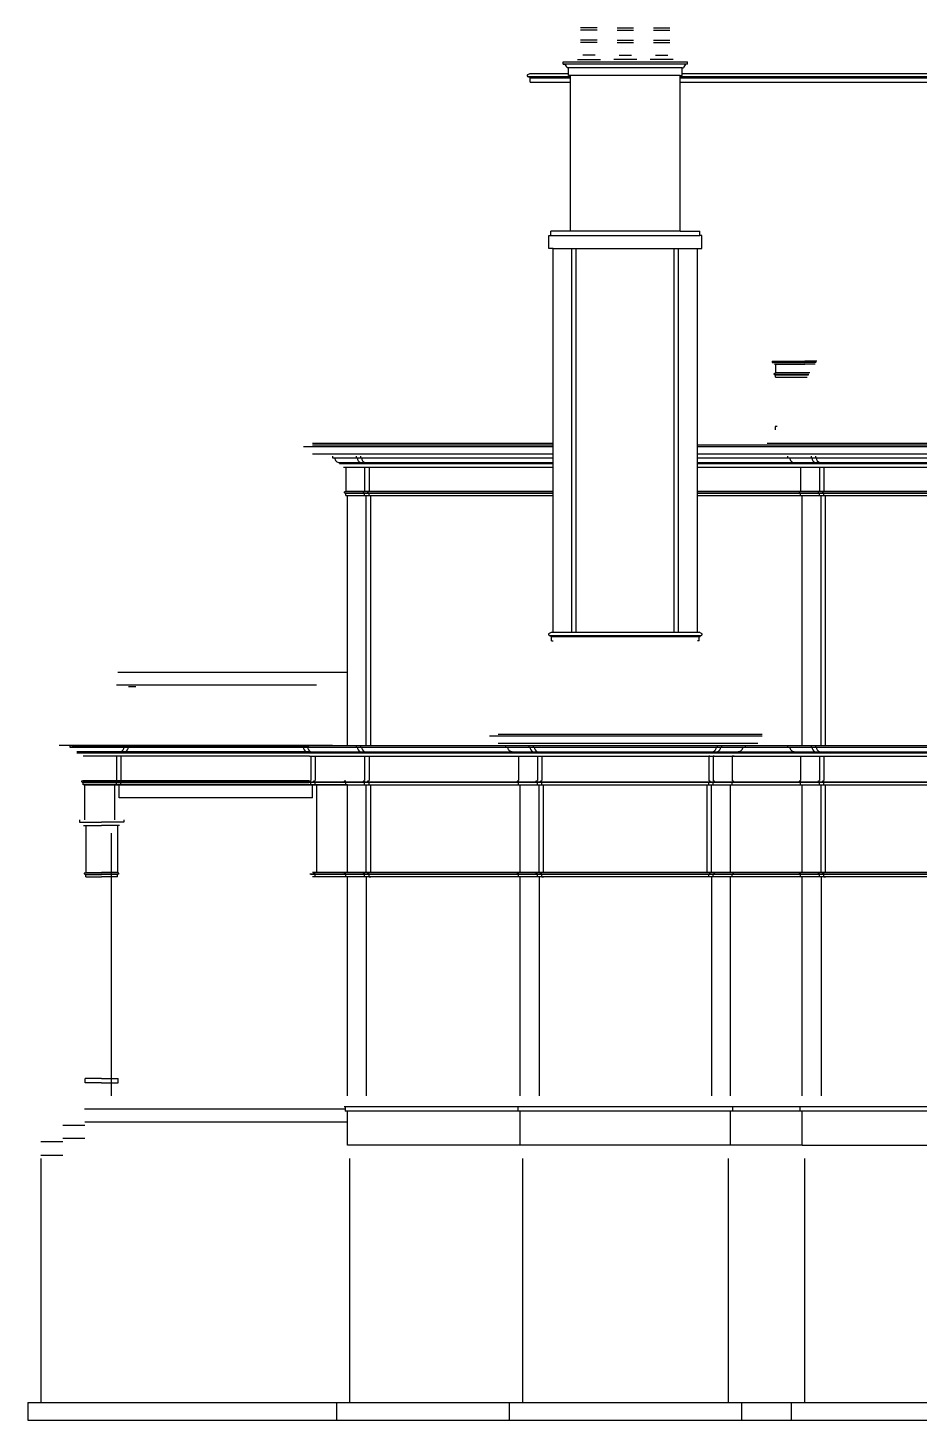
# Model space of a CAD drawing. Header units: metres. Extents: x 19367 to 20494, y -106 to 577.
# Drawn here: x 19367 to 19774, y -106 to 530 of the extents above; entities that cross this region are included whole.
import ezdxf

# ---------------------------------------------------------------- set-up
doc = ezdxf.new("R2010")
doc.units = ezdxf.units.M

msp = doc.modelspace()

# ---------------------------------------------------------------- linework, layer by layer
for p, q in [((19627.36, 529.57), (19619.79, 529.57)), ((19627.36, 528.57), (19619.79, 528.57)), ((19636.39, 529.57), (19643.96, 529.57)), ((19636.39, 528.57), (19643.96, 528.57)), ((19652.99, 529.57), (19660.56, 529.57)), ((19652.99, 528.57), (19660.56, 528.57)), ((19627.36, 523.95), (19619.79, 523.95)), ((19627.36, 522.95), (19619.79, 522.95)), ((19636.39, 523.95), (19643.96, 523.95)), ((19636.39, 522.95), (19643.96, 522.95)), ((19652.99, 523.95), (19660.56, 523.95)), ((19652.99, 522.95), (19660.56, 522.95)), ((19618.29, 515.07), (19628.86, 515.07)), ((19626.36, 517.07), (19620.79, 517.07)), ((19645.46, 515.07), (19634.89, 515.07)), ((19637.39, 517.07), (19642.96, 517.07)), ((19662.06, 515.07), (19651.49, 515.07)), ((19653.99, 517.07), (19659.56, 517.07)), ((19595.65, 508.26), (19596.75, 508.81)), ((19596.75, 508.81), (19614.18, 508.81)), ((19611.78, 513.07), (19611.78, 514.07)), ((19611.78, 514.07), (19668.58, 514.07)), ((19667.98, 513.07), (19611.78, 513.07)), ((19611.78, 513.07), (19611.78, 513.07)), ((19611.78, 513.07), (19612.38, 513.07)), ((19666.18, 511.27), (19613.58, 511.27)), ((19614.18, 511.27), (19613.58, 511.27)), ((19614.18, 507.86), (19614.18, 511.27)), ((19666.18, 511.27), (19666.78, 511.27)), ((19666.18, 507.86), (19666.18, 511.27)), ((19666.18, 508.81), (19920.76, 508.81)), ((19668.58, 513.07), (19667.98, 513.07)), ((19668.58, 513.07), (19668.58, 514.07)), ((19668.58, 513.07), (19668.58, 513.07)), ((19595.87, 507.31), (19615.18, 507.31)), ((19596.75, 506.81), (19596.37, 506.81)), ((19596.75, 504.81), (19596.75, 506.81)), ((19596.75, 506.81), (19615.18, 506.81)), ((19596.75, 504.81), (19615.18, 504.81)), ((19615.18, 507.86), (19614.18, 507.86)), ((19665.18, 507.86), (19615.18, 507.86)), ((19615.18, 436.81), (19615.18, 507.86)), ((19665.18, 436.81), (19665.18, 507.86)), ((19665.18, 507.86), (19666.18, 507.86)), ((19665.18, 507.31), (19920.76, 507.31)), ((19665.18, 506.81), (19920.76, 506.81)), ((19665.18, 504.81), (19920.76, 504.81)), ((19605.18, 428.81), (19605.18, 434.81)), ((19605.18, 434.81), (19606.18, 434.81)), ((19606.18, 434.81), (19606.18, 436.81)), ((19615.18, 436.81), (19606.18, 436.81)), ((19606.18, 434.81), (19674.18, 434.81)), ((19665.18, 436.81), (19615.18, 436.81)), ((19665.18, 436.81), (19674.18, 436.81)), ((19674.18, 434.81), (19674.18, 436.81)), ((19675.18, 434.81), (19674.18, 434.81)), ((19675.18, 428.81), (19675.18, 434.81)), ((19607.18, 428.81), (19605.18, 428.81)), ((19607.17, 253.72), (19607.21, 428.81)), ((19607.18, 428.81), (19673.18, 428.81)), ((19615.8, 253.72), (19615.8, 428.81)), ((19617.8, 253.72), (19617.8, 428.81)), ((19662.55, 253.72), (19662.55, 428.81)), ((19664.55, 253.72), (19664.55, 428.81)), ((19673.18, 253.72), (19673.15, 428.81)), ((19673.18, 428.81), (19675.18, 428.81)), ((19707.33, 377.37), (19707.33, 376.87)), ((19707.33, 377.37), (19709.77, 377.37)), ((19707.33, 376.87), (19722.14, 376.87)), ((19708.27, 376.06), (19708.77, 376.06)), ((19708.77, 376.06), (19722.14, 376.06)), ((19708.77, 376.06), (19708.77, 372.06)), ((19709.77, 377.37), (19722.14, 377.37)), ((19727.65, 377.37), (19722.14, 377.37)), ((19727.35, 376.87), (19722.14, 376.87)), ((19726.86, 376.06), (19722.14, 376.06)), ((19708.22, 371.78), (19708.77, 372.06)), ((19723.97, 371.31), (19708.33, 371.31)), ((19708.77, 371.06), (19708.58, 371.06)), ((19724.42, 372.06), (19708.77, 372.06)), ((19708.77, 370.06), (19708.77, 371.06)), ((19723.81, 371.06), (19708.77, 371.06)), ((19708.77, 370.06), (19709.14, 370.06)), ((19709.14, 370.06), (19723.2, 370.06)), ((19709.51, 347.56), (19708.6, 347.56)), ((19708.6, 347.56), (19708.6, 346.06)), ((19607.19, 338.31), (19493.25, 338.31)), ((19497.25, 340.06), (19607.19, 340.06)), ((19607.19, 339.06), (19497.25, 339.06)), ((19705, 339.06), (19673.16, 339.06)), ((19705, 338.31), (19673.16, 338.31)), ((19803.08, 338.31), (19701, 338.31)), ((19705, 340.06), (19807.58, 340.06)), ((19902.08, 339.06), (19705, 339.06)), ((19607.19, 334.92), (19497.25, 334.92)), ((19506.5, 334.06), (19506.5, 333.31)), ((19506.5, 333.31), (19507.5, 333.31)), ((19507.5, 333.31), (19607.19, 333.31)), ((19509.62, 331.18), (19607.19, 331.18)), ((19509.62, 330.68), (19607.19, 330.68)), ((19509.63, 331.18), (19509.63, 330.68)), ((19517.25, 334.06), (19517.25, 333.31)), ((19517.25, 333.31), (19517.75, 333.31)), ((19519.25, 334.06), (19519.25, 333.31)), ((19519.25, 333.31), (19519.75, 333.31)), ((19519.25, 331.18), (19519.25, 330.68)), ((19521.25, 331.18), (19521.25, 330.68)), ((19807.58, 334.92), (19673.17, 334.92)), ((19673.17, 333.31), (19817.83, 333.31)), ((19673.17, 331.18), (19819.96, 331.18)), ((19673.17, 330.68), (19820.03, 330.68)), ((19805.08, 334.92), (19705, 334.92)), ((19714.25, 334.06), (19714.25, 333.31)), ((19714.25, 333.31), (19715.25, 333.31)), ((19717.38, 331.18), (19717.38, 330.68)), ((19725, 334.06), (19725, 333.31)), ((19725, 333.31), (19725.5, 333.31)), ((19727, 334.06), (19727, 333.31)), ((19727, 333.31), (19727.5, 333.31)), ((19727, 331.18), (19727, 330.68)), ((19729, 331.18), (19729, 330.68)), ((19511.5, 329.06), (19512.5, 329.06)), ((19512.5, 329.06), (19512.5, 318.06)), ((19512.5, 329.06), (19607.19, 329.06)), ((19521.12, 329.06), (19521.12, 318.06)), ((19523.12, 329.06), (19523.12, 318.06)), ((19673.17, 329.06), (19822.84, 329.06)), ((19719.25, 329.06), (19720.25, 329.06)), ((19720.25, 329.06), (19720.25, 318.06)), ((19728.88, 329.06), (19728.88, 318.06)), ((19730.88, 329.06), (19730.88, 318.06)), ((19511.95, 317.78), (19512.5, 318.06)), ((19512.5, 318.06), (19607.18, 318.06)), ((19520.58, 317.78), (19521.12, 318.06)), ((19522.58, 317.78), (19523.12, 318.06)), ((19673.17, 318.06), (19822.83, 318.06)), ((19719.7, 317.78), (19720.25, 318.06)), ((19719.71, 317.78), (19720.25, 318.06)), ((19728.33, 317.78), (19728.88, 318.06)), ((19730.33, 317.78), (19730.88, 318.06)), ((19512.06, 317.31), (19607.18, 317.31)), ((19512.5, 317.06), (19512.31, 317.06)), ((19607.18, 317.06), (19512.31, 317.06)), ((19512.5, 316.06), (19512.5, 317.06)), ((19512.5, 316.06), (19513.25, 316.06)), ((19512.5, 316.06), (19607.18, 316.06)), ((19513.25, 202.06), (19513.25, 316.06)), ((19521.12, 316.06), (19521.12, 317.06)), ((19521.88, 202.06), (19521.88, 316.06)), ((19523.12, 316.06), (19523.12, 317.06)), ((19523.88, 202.06), (19523.88, 316.06)), ((19673.17, 317.31), (19822.41, 317.31)), ((19822.84, 317.06), (19673.17, 317.06)), ((19673.17, 316.06), (19902.08, 316.06)), ((19720.25, 316.06), (19720.25, 317.06)), ((19721, 202.06), (19721, 316.06)), ((19728.88, 316.06), (19728.88, 317.06)), ((19729.63, 202.06), (19729.63, 316.06)), ((19730.88, 316.06), (19730.88, 317.06)), ((19731.63, 202.06), (19731.63, 316.06)), ((19605.33, 253.17), (19606.42, 253.72)), ((19605.58, 252.22), (19674.77, 252.22)), ((19606.42, 251.72), (19606.05, 251.72)), ((19606.42, 253.72), (19673.93, 253.72)), ((19606.42, 249.72), (19606.42, 251.72)), ((19606.42, 251.72), (19673.93, 251.72)), ((19606.42, 249.72), (19607.17, 249.72)), ((19673.93, 249.72), (19673.18, 249.72)), ((19675.02, 253.17), (19673.93, 253.72)), ((19673.93, 251.72), (19674.3, 251.72)), ((19673.93, 249.72), (19673.93, 251.72)), ((19513.25, 235.26), (19408.34, 235.26, -0.34)), ((19407.76, 229.76, -0.4), (19499.12, 229.76, 1.76)), ((19413.11, 229.76, 15.3), (19420.11, 229.76, 15.3)), ((19416.61, 228.76, 41.13), (19413.33, 228.76, 41.21)), ((19702.68, 206.31), (19578.17, 206.31)), ((19702.68, 207.06), (19582.18, 207.06)), ((19387.61, 202.06, 8.14), (19381.61, 202.06, 8)), ((19386.51, 202.06), (19506.5, 202.06)), ((19506.5, 202.06), (19386.51, 202.06)), ((19386.51, 202.06), (19386.51, 201.31)), ((19386.51, 201.31), (19387.51, 201.31)), ((19387.51, 201.31), (19902.08, 201.31)), ((19495.59, 201.31), (19387.51, 201.31)), ((19389.61, 202.06, 9.83), (19389.61, 202.06, 9.83)), ((19395.61, 202.06, 9.97), (19389.61, 202.06, 9.83)), ((19495.59, 199.19), (19389.64, 199.18)), ((19389.64, 199.18), (19902.08, 199.18)), ((19495.59, 198.69), (19389.7, 198.68)), ((19389.71, 198.68), (19902.08, 198.68)), ((19496, 197.06), (19392.51, 197.06)), ((19407.76, 197.06), (19407.76, 186.06)), ((19408.26, 197.06), (19407.76, 197.06)), ((19409.64, 199.18), (19409.64, 198.68)), ((19409.76, 197.06), (19409.76, 186.06)), ((19410.26, 197.06), (19409.76, 197.06)), ((19411.64, 199.18), (19411.64, 198.68)), ((19492.62, 202.06), (19492.62, 201.31)), ((19494.62, 202.06), (19494.62, 201.31)), ((19494.62, 199.18), (19494.62, 198.68)), ((19496, 197.06), (19902.08, 197.06)), ((19496, 197.06), (19496.5, 197.06)), ((19496.5, 197.06), (19496.5, 186.06)), ((19496.62, 199.18), (19496.62, 198.68)), ((19498, 197.06), (19498.5, 197.06)), ((19498.5, 197.06), (19498.5, 186.06)), ((19506.5, 202.06), (19714.25, 202.06)), ((19517.25, 202.06), (19517.25, 201.31)), ((19519.25, 202.06), (19519.25, 201.31)), ((19519.25, 199.18), (19519.25, 198.68)), ((19520.63, 197.06), (19521.13, 197.06)), ((19521.13, 197.06), (19521.13, 186.06)), ((19521.25, 199.18), (19521.25, 198.68)), ((19522.63, 197.06), (19523.13, 197.06)), ((19523.13, 197.06), (19523.13, 186.06)), ((19700.68, 202.92), (19582.18, 202.92)), ((19585.43, 202.06), (19585.43, 201.31)), ((19588.55, 199.18), (19588.55, 198.68)), ((19590.43, 197.06), (19591.43, 197.06)), ((19591.43, 197.06), (19591.43, 186.06)), ((19596.17, 202.06), (19596.17, 201.31)), ((19598.17, 202.06), (19598.17, 201.31)), ((19598.17, 199.18), (19598.17, 198.68)), ((19599.55, 197.06), (19600.05, 197.06)), ((19600.05, 197.06), (19600.05, 186.06)), ((19600.17, 199.18), (19600.17, 198.68)), ((19601.55, 197.06), (19602.05, 197.06)), ((19602.05, 197.06), (19602.05, 186.06)), ((19678.3, 197.06), (19678.3, 186.06)), ((19678.8, 197.06), (19678.3, 197.06)), ((19680.18, 199.18), (19680.18, 198.68)), ((19680.3, 197.06), (19680.3, 186.06)), ((19680.8, 197.06), (19680.3, 197.06)), ((19682.18, 202.06), (19682.18, 201.31)), ((19682.18, 199.18), (19682.18, 198.68)), ((19684.18, 202.06), (19684.18, 201.31)), ((19688.93, 197.06), (19688.93, 186.06)), ((19689.93, 197.06), (19688.93, 197.06)), ((19691.8, 199.18), (19691.8, 198.68)), ((19694.93, 202.06), (19694.93, 201.31)), ((19714.25, 202.06), (19902.08, 202.06)), ((19714.25, 202.06), (19714.25, 201.31)), ((19717.38, 199.18), (19717.38, 198.68)), ((19719.25, 197.06), (19720.25, 197.06)), ((19720.25, 197.06), (19720.25, 186.06)), ((19725, 202.06), (19725, 201.31)), ((19727, 202.06), (19727, 201.31)), ((19727, 199.18), (19727, 198.68)), ((19728.38, 197.06), (19728.88, 197.06)), ((19728.88, 197.06), (19728.88, 186.06)), ((19729, 199.18), (19729, 198.68)), ((19730.38, 197.06), (19730.88, 197.06)), ((19730.88, 197.06), (19730.88, 186.06)), ((19391.96, 185.78), (19392.51, 186.06)), ((19392.09, 185.31), (19495.59, 185.31)), ((19902.08, 185.06), (19392.32, 185.06)), ((19392.41, 185.06), (19495.59, 185.06)), ((19392.51, 186.06), (19495.59, 186.06)), ((19902.08, 185.31), (19392.51, 185.31)), ((19392.51, 184.06), (19392.51, 185.06)), ((19408.31, 185.78), (19407.76, 186.06)), ((19407.76, 184.06), (19407.76, 185.06)), ((19410.31, 185.78), (19409.76, 186.06)), ((19409.76, 184.06), (19409.76, 185.06)), ((19495.95, 185.78), (19496.5, 186.06)), ((19496.5, 184.06), (19496.5, 185.06)), ((19497.95, 185.78), (19498.5, 186.06)), ((19498.5, 184.06), (19498.5, 185.06)), ((19511.95, 185.78), (19512.5, 186.06)), ((19512.5, 184.06), (19512.5, 185.06)), ((19520.58, 185.78), (19521.13, 186.06)), ((19521.13, 184.06), (19521.13, 185.06)), ((19522.58, 185.78), (19523.13, 186.06)), ((19523.13, 184.06), (19523.13, 185.06)), ((19590.88, 185.78), (19591.43, 186.06)), ((19591.43, 184.06), (19591.43, 185.06)), ((19599.5, 185.78), (19600.05, 186.06)), ((19600.05, 184.06), (19600.05, 185.06)), ((19601.5, 185.78), (19602.05, 186.06)), ((19602.05, 184.06), (19602.05, 185.06)), ((19678.85, 185.78), (19678.3, 186.06)), ((19678.3, 184.06), (19678.3, 185.06)), ((19680.85, 185.78), (19680.3, 186.06)), ((19680.3, 184.06), (19680.3, 185.06)), ((19689.47, 185.78), (19688.93, 186.06)), ((19688.93, 184.06), (19688.93, 185.06)), ((19719.71, 185.78), (19720.25, 186.06)), ((19720.25, 184.06), (19720.25, 185.06)), ((19728.33, 185.78), (19728.88, 186.06)), ((19728.88, 184.06), (19728.88, 185.06)), ((19730.33, 185.78), (19730.88, 186.06)), ((19730.88, 184.06), (19730.88, 185.06)), ((19513.25, 184.06), (19392.51, 184.06)), ((19393.26, 184.06), (19513.25, 184.06)), ((19393.26, 168.06), (19393.26, 184.06)), ((19407.01, 168.06), (19407.01, 184.06)), ((19409.01, 178.05), (19409.01, 184.06)), ((19497.25, 178.06), (19409.01, 178.05)), ((19497.25, 178.05), (19497.25, 184.06)), ((19499.25, 144.06), (19499.25, 184.06)), ((19513.25, 184.06), (19902.08, 184.06)), ((19513.25, 144.06), (19513.25, 184.06)), ((19521.88, 144.06), (19521.88, 184.06)), ((19523.88, 144.06), (19523.88, 184.06)), ((19592.18, 144.06), (19592.18, 184.06)), ((19600.8, 144.06), (19600.8, 184.06)), ((19602.8, 144.06), (19602.8, 184.06)), ((19677.55, 144.06), (19677.55, 184.06)), ((19679.55, 144.06), (19679.55, 184.06)), ((19688.18, 144.06), (19688.18, 184.06)), ((19721, 144.06), (19721, 184.06)), ((19729.63, 144.06), (19729.63, 184.06)), ((19731.63, 144.06), (19731.63, 184.06)), ((19390.83, 168.06, -17.71), (19390.83, 167.06, -17.71)), ((19390.83, 167.06, -17.71), (19400.96, 167.06, -17.71)), ((19392.71, 165.43, -17.71), (19393.71, 165.43, -17.71)), ((19393.71, 165.43, -17.71), (19393.71, 144.05, 17.37)), ((19393.71, 165.43, -17.71), (19400.96, 165.43, -17.71)), ((19411.08, 167.06, -17.71), (19400.96, 167.06, -17.71)), ((19408.21, 165.43, -17.71), (19400.96, 165.43, -17.71)), ((19408.21, 165.43, -17.71), (19408.21, 144.05, 17.37)), ((19409.21, 165.43, -17.71), (19408.21, 165.43, -17.71)), ((19411.08, 168.06, -17.71), (19411.08, 167.06, -17.71)), ((19405.29, 162.06), (19405.29, 42.06)), ((19393.16, 143.78, 17.37), (19393.71, 144.05, 17.37)), ((19393.27, 143.3, 17.37), (19400.96, 143.3, 17.37)), ((19393.71, 143.05, 17.37), (19393.52, 143.05, 17.37)), ((19393.71, 144.05, 17.37), (19400.96, 144.05, 17.37)), ((19393.71, 142.05, 17.37), (19393.71, 143.05, 17.37)), ((19393.71, 143.05, 17.37), (19400.96, 143.05, 17.37)), ((19393.71, 142.05, 17.37), (19394.46, 142.05, 17.37)), ((19394.46, 142.05, 17.37), (19400.96, 142.05, 17.37)), ((19408.21, 144.05, 17.37), (19400.96, 144.05, 17.37)), ((19408.64, 143.3, 17.37), (19400.96, 143.3, 17.37)), ((19408.21, 143.05, 17.37), (19400.96, 143.05, 17.37)), ((19407.46, 142.05, 17.37), (19400.96, 142.05, 17.37)), ((19408.21, 142.05, 17.37), (19407.46, 142.05, 17.37)), ((19408.75, 143.78, 17.37), (19408.21, 144.05, 17.37)), ((19408.21, 143.05, 17.37), (19408.39, 143.05, 17.37)), ((19408.21, 142.05, 17.37), (19408.21, 143.05, 17.37)), ((19512.09, 143.31), (19496.1, 143.31)), ((19512.31, 143.06), (19496.5, 143.06)), ((19513.75, 144.06), (19497.25, 144.06)), ((19513.25, 142.06), (19497.25, 142.06)), ((19497.95, 143.78), (19498.5, 144.06)), ((19498.5, 143.06), (19498.31, 143.06)), ((19498.5, 142.06), (19498.5, 143.06)), ((19511.95, 143.78), (19512.5, 144.06)), ((19822.42, 143.31), (19512.09, 143.31, 0.09)), ((19512.5, 143.06), (19512.31, 143.06)), ((19822.84, 143.06), (19512.5, 143.06)), ((19512.5, 142.06), (19512.5, 143.06)), ((19822.84, 142.06), (19513.25, 142.06)), ((19513.25, 42.06), (19513.25, 142.06)), ((19720.25, 144.06), (19513.75, 144.06, -0.06)), ((19520.58, 143.78), (19521.13, 144.06)), ((19521.13, 143.06), (19520.94, 143.06)), ((19521.13, 142.06), (19521.13, 143.06)), ((19521.88, 142.06), (19521.88, 42.06)), ((19522.58, 143.78), (19523.13, 144.06)), ((19523.13, 143.06), (19522.94, 143.06)), ((19523.13, 142.06), (19523.13, 143.06)), ((19523.13, 142.06), (19523.88, 142.06)), ((19590.88, 143.78), (19591.43, 144.06)), ((19591.43, 143.06), (19591.24, 143.06)), ((19591.43, 142.06), (19591.43, 143.06)), ((19592.18, 42.06), (19592.18, 142.06)), ((19599.5, 143.78), (19600.05, 144.06)), ((19600.05, 143.06), (19599.86, 143.06)), ((19600.05, 142.06), (19600.05, 143.06)), ((19600.8, 142.06), (19600.8, 42.06)), ((19601.5, 143.78), (19602.05, 144.06)), ((19602.05, 143.06), (19601.86, 143.06)), ((19602.05, 142.06), (19602.05, 143.06)), ((19602.05, 142.06), (19602.8, 142.06)), ((19678.3, 142.06), (19677.55, 142.06)), ((19678.85, 143.78), (19678.3, 144.06)), ((19678.3, 142.06), (19678.3, 143.06)), ((19678.3, 143.06), (19678.49, 143.06)), ((19679.55, 142.06), (19679.55, 42.06)), ((19680.85, 143.78), (19680.3, 144.06)), ((19680.3, 142.06), (19680.3, 143.06)), ((19680.3, 143.06), (19680.49, 143.06)), ((19688.18, 42.06), (19688.18, 142.06)), ((19689.47, 143.78), (19688.93, 144.06)), ((19688.93, 143.06), (19689.11, 143.06)), ((19688.93, 142.06), (19688.93, 143.06)), ((19719.71, 143.78), (19720.25, 144.06)), ((19720.25, 143.06), (19720.07, 143.06)), ((19860.04, 144.06), (19720.25, 144.06)), ((19720.25, 142.06), (19720.25, 143.06)), ((19721, 42.06), (19721, 142.06)), ((19728.33, 143.78), (19728.88, 144.06)), ((19728.88, 143.06), (19728.69, 143.06)), ((19728.88, 142.06), (19728.88, 143.06)), ((19729.63, 142.06), (19729.63, 42.06)), ((19730.33, 143.78), (19730.88, 144.06)), ((19730.88, 143.06), (19730.69, 143.06)), ((19730.88, 142.06), (19730.88, 143.06)), ((19730.88, 142.06), (19731.63, 142.06)), ((19394.46, 50.06, 18.27), (19393.42, 50.06, 18.27)), ((19393.42, 48.06, 18.27), (19393.42, 50.06, 18.27)), ((19400.96, 48.06, 18.27), (19393.42, 48.06, 18.27)), ((19400.96, 50.06, 18.27), (19394.46, 50.06, 18.27)), ((19400.96, 50.06, 18.27), (19407.46, 50.06, 18.27)), ((19400.96, 48.06, 18.27), (19408.5, 48.06, 18.27)), ((19407.46, 50.06, 18.27), (19408.5, 50.06, 18.27)), ((19408.5, 48.06, 18.27), (19408.5, 50.06, 18.27)), ((19512.21, 36.06), (19393.24, 36.06)), ((19902.08, 37.06), (19511.75, 37.06)), ((19512.21, 37.06), (19512.21, 35.06)), ((19719.96, 35.06), (19512.21, 35.06)), ((19513.25, 19.56), (19513.25, 35.06)), ((19591.13, 37.06), (19591.13, 35.06)), ((19592.17, 19.56), (19592.17, 35.06)), ((19688.18, 19.56), (19688.18, 35.06)), ((19689.22, 37.06), (19689.22, 35.06)), ((19719.96, 37.06), (19719.96, 35.06)), ((19902.08, 35.06), (19719.96, 35.06)), ((19721, 19.56), (19721, 35.06)), ((19393.26, 28.56), (19383.26, 28.56)), ((19513.25, 30.06), (19393.26, 30.06)), ((19383.26, 21.06, -3.04), (19373.26, 21.06)), ((19393.26, 22.56), (19383.26, 22.56)), ((19721, 19.56), (19513.25, 19.56)), ((19721, 19.56), (19832.04, 19.56)), ((19373.28, 15.06, -24.5), (19383.26, 15.06, -24.5)), ((19373.28, 13.56, -24.5), (19373.28, -97.94, -24.5)), ((19514.25, 13.56), (19514.25, -97.94)), ((19593.17, 13.56), (19593.17, -97.94)), ((19687.18, 13.56), (19687.18, -97.94)), ((19722, 13.56), (19722, -97.94)), ((19367.28, -97.94, -24.5), (20494.08, -97.94, -2.31)), ((19367.28, -97.94, -24.5), (19367.28, -105.94, -24.5)), ((19508.25, -97.94), (19508.25, -105.94)), ((19587.17, -97.94), (19587.17, -105.94)), ((19693.18, -97.94), (19693.18, -105.94)), ((19716, -97.94), (19716, -105.94)), ((19367.28, -105.94, -24.5), (20494.08, -105.94, -2.31))]:
    msp.add_line(p, q)
for centre, radius, start, end in [((19610.9, 510.79, 0.17), 2.72, 10.29498, 57.08515), ((19669.46, 510.79, 0.17), 2.72, 122.91485, 169.70502), ((19595.87, 507.81, -0.34), 0.5, 116.01311, 270), ((19595.87, 506.81, -0.34), 0.5, 0, 90), ((19708.33, 371.56, -0.73), 0.25, 116.01311, 270), ((19708.33, 371.06, -0.73), 0.25, 0, 90), ((19509.63, 333.31, -0.34), 2.12, 180, 270.00003), ((19519.81, 333.17, 2.31), 2.07, 176.24454, 254.28414), ((19521.81, 333.17, 2.31), 2.07, 176.24454, 254.28414), ((19717.38, 333.31, -0.34), 2.12, 179.99994, 269.99997), ((19727.56, 333.17, 2.31), 2.07, 176.24454, 254.28414), ((19729.56, 333.17, 2.31), 2.07, 176.24454, 254.28414), ((19512.06, 317.56, 0.41), 0.25, 116.01311, 270), ((19520.69, 317.56, 2.31), 0.25, 116.01305, 269.99994), ((19522.69, 317.56, 2.31), 0.25, 116.01305, 269.99994), ((19719.82, 317.56, 0.41), 0.25, 116.01305, 269.99994), ((19728.44, 317.56, 2.31), 0.25, 116.01305, 269.99994), ((19730.44, 317.56, 2.31), 0.25, 116.01305, 269.99994), ((19512.06, 317.06, 0.41), 0.25, 0, 90), ((19520.69, 317.06, 2.31), 0.25, 359.99994, 89.99994), ((19522.69, 317.06, 2.31), 0.25, 359.99994, 89.99994), ((19719.82, 317.06, 0.41), 0.25, 359.99994, 89.99994), ((19728.44, 317.06, 2.31), 0.25, 359.99994, 89.99994), ((19730.44, 317.06, 2.31), 0.25, 359.99994, 89.99994), ((19605.55, 252.72, -0.34), 0.5, 116.01305, 269.99994), ((19605.55, 251.72, -0.34), 0.5, 359.99994, 89.99994), ((19674.8, 251.72, -0.34), 0.5, 90.00006, 180.00006), ((19674.8, 252.72, -0.34), 0.5, 270.00006, 63.98695), ((19409.08, 201.17), 2.07, 285.71586, 3.75546), ((19411.08, 201.17), 2.07, 285.71586, 3.75546), ((19495.18, 201.17), 2.07, 176.24454, 254.28414), ((19497.18, 201.17), 2.07, 176.24454, 254.28414), ((19519.81, 201.17), 2.07, 176.24454, 254.28414), ((19521.81, 201.17), 2.07, 176.24454, 254.28414), ((19588.55, 201.31, 0.34), 2.12, 179.99994, 269.99997), ((19598.73, 201.17), 2.07, 176.24454, 254.28414), ((19600.73, 201.17), 2.07, 176.24454, 254.28414), ((19679.62, 201.17), 2.07, 285.71591, 3.75551), ((19681.62, 201.17), 2.07, 285.71591, 3.75551), ((19691.8, 201.31, 0.34), 2.12, 270.00003, 0.00006), ((19717.38, 201.31, 0.34), 2.12, 179.99994, 269.99997), ((19727.56, 201.17, 2.18), 2.07, 176.24454, 254.28414), ((19729.56, 201.17, 2.18), 2.07, 176.24454, 254.28414), ((19392.07, 185.56), 0.25, 116.01305, 269.99994), ((19392.07, 185.06), 0.25, 359.99994, 89.99994), ((19408.2, 185.06), 0.25, 90.00006, 180.00006), ((19408.2, 185.56), 0.25, 270.00006, 63.98695), ((19410.2, 185.06), 0.25, 90.00006, 180.00006), ((19410.2, 185.56), 0.25, 270.00006, 63.98695), ((19496.06, 185.56), 0.25, 116.01305, 269.99994), ((19496.06, 185.06), 0.25, 359.99994, 89.99994), ((19498.06, 185.56), 0.25, 116.01305, 269.99994), ((19498.06, 185.06), 0.25, 359.99994, 89.99994), ((19512.06, 185.56), 0.25, 116.01305, 269.99994), ((19512.06, 185.06), 0.25, 359.99994, 89.99994), ((19520.69, 185.56), 0.25, 116.01305, 269.99994), ((19520.69, 185.06), 0.25, 359.99994, 89.99994), ((19522.69, 185.56), 0.25, 116.01305, 269.99994), ((19522.69, 185.06), 0.25, 359.99994, 89.99994), ((19590.99, 185.56, 0.34), 0.25, 116.01305, 269.99994), ((19590.99, 185.06, 0.34), 0.25, 359.99994, 89.99994), ((19599.61, 185.56), 0.25, 116.01305, 269.99994), ((19599.61, 185.06), 0.25, 359.99994, 89.99994), ((19601.61, 185.56), 0.25, 116.01305, 269.99994), ((19601.61, 185.06), 0.25, 359.99994, 89.99994), ((19678.74, 185.06), 0.25, 90.00011, 180.00011), ((19678.74, 185.56), 0.25, 270.00011, 63.987), ((19680.74, 185.06), 0.25, 90.00011, 180.00011), ((19680.74, 185.56), 0.25, 270.00011, 63.987), ((19689.36, 185.06, 0.34), 0.25, 90.00006, 180.00006), ((19689.36, 185.56, 0.34), 0.25, 270.00006, 63.98695), ((19719.82, 185.56, 0.34), 0.25, 116.01305, 269.99994), ((19719.82, 185.06, 0.34), 0.25, 359.99994, 89.99994), ((19728.44, 185.56, 2.18), 0.25, 116.01305, 269.99994), ((19728.44, 185.06, 2.18), 0.25, 359.99994, 89.99994), ((19730.44, 185.56, 2.18), 0.25, 116.01305, 269.99994), ((19730.44, 185.06, 2.18), 0.25, 359.99994, 89.99994), ((19411.08, 170.18, -17.71), 2.12, 269.99997, 270), ((19393.27, 143.55, 17.37), 0.25, 116.01311, 270), ((19393.27, 143.05, 17.37), 0.25, 0, 90), ((19408.64, 143.05, 17.37), 0.25, 90, 180), ((19408.64, 143.55, 17.37), 0.25, 270, 63.98689), ((19498.06, 143.56), 0.25, 116.01305, 269.99994), ((19498.06, 143.06), 0.25, 359.99994, 89.99994), ((19512.06, 143.56), 0.25, 116.01305, 269.99994), ((19512.06, 143.06), 0.25, 359.99994, 89.99994), ((19520.69, 143.56), 0.25, 116.01305, 269.99994), ((19520.69, 143.06), 0.25, 359.99994, 89.99994), ((19522.69, 143.56), 0.25, 116.01305, 269.99994), ((19522.69, 143.06), 0.25, 359.99994, 89.99994), ((19590.99, 143.56, 0.75), 0.25, 116.01305, 269.99994), ((19590.99, 143.06, 0.75), 0.25, 359.99994, 89.99994), ((19599.61, 143.56), 0.25, 116.01305, 269.99994), ((19599.61, 143.06), 0.25, 359.99994, 89.99994), ((19601.61, 143.56), 0.25, 116.01305, 269.99994), ((19601.61, 143.06), 0.25, 359.99994, 89.99994), ((19678.74, 143.06), 0.25, 90.00011, 180.00011), ((19678.74, 143.56), 0.25, 270.00011, 63.987), ((19680.74, 143.06), 0.25, 90.00011, 180.00011), ((19680.74, 143.56), 0.25, 270.00011, 63.987), ((19689.36, 143.06, 0.75), 0.25, 90.00006, 180.00006), ((19689.36, 143.56, 0.75), 0.25, 270.00006, 63.98695), ((19719.82, 143.56, 0.75), 0.25, 116.01305, 269.99994), ((19719.82, 143.06, 0.75), 0.25, 359.99994, 89.99994), ((19728.44, 143.56, -0.34), 0.25, 116.01305, 269.99994), ((19728.44, 143.06, -0.34), 0.25, 359.99994, 89.99994), ((19730.44, 143.56, -0.34), 0.25, 116.01305, 269.99994), ((19730.44, 143.06, -0.34), 0.25, 359.99994, 89.99994)]:
    msp.add_arc(centre, radius, start, end)

doc.saveas('drawing.dxf')
